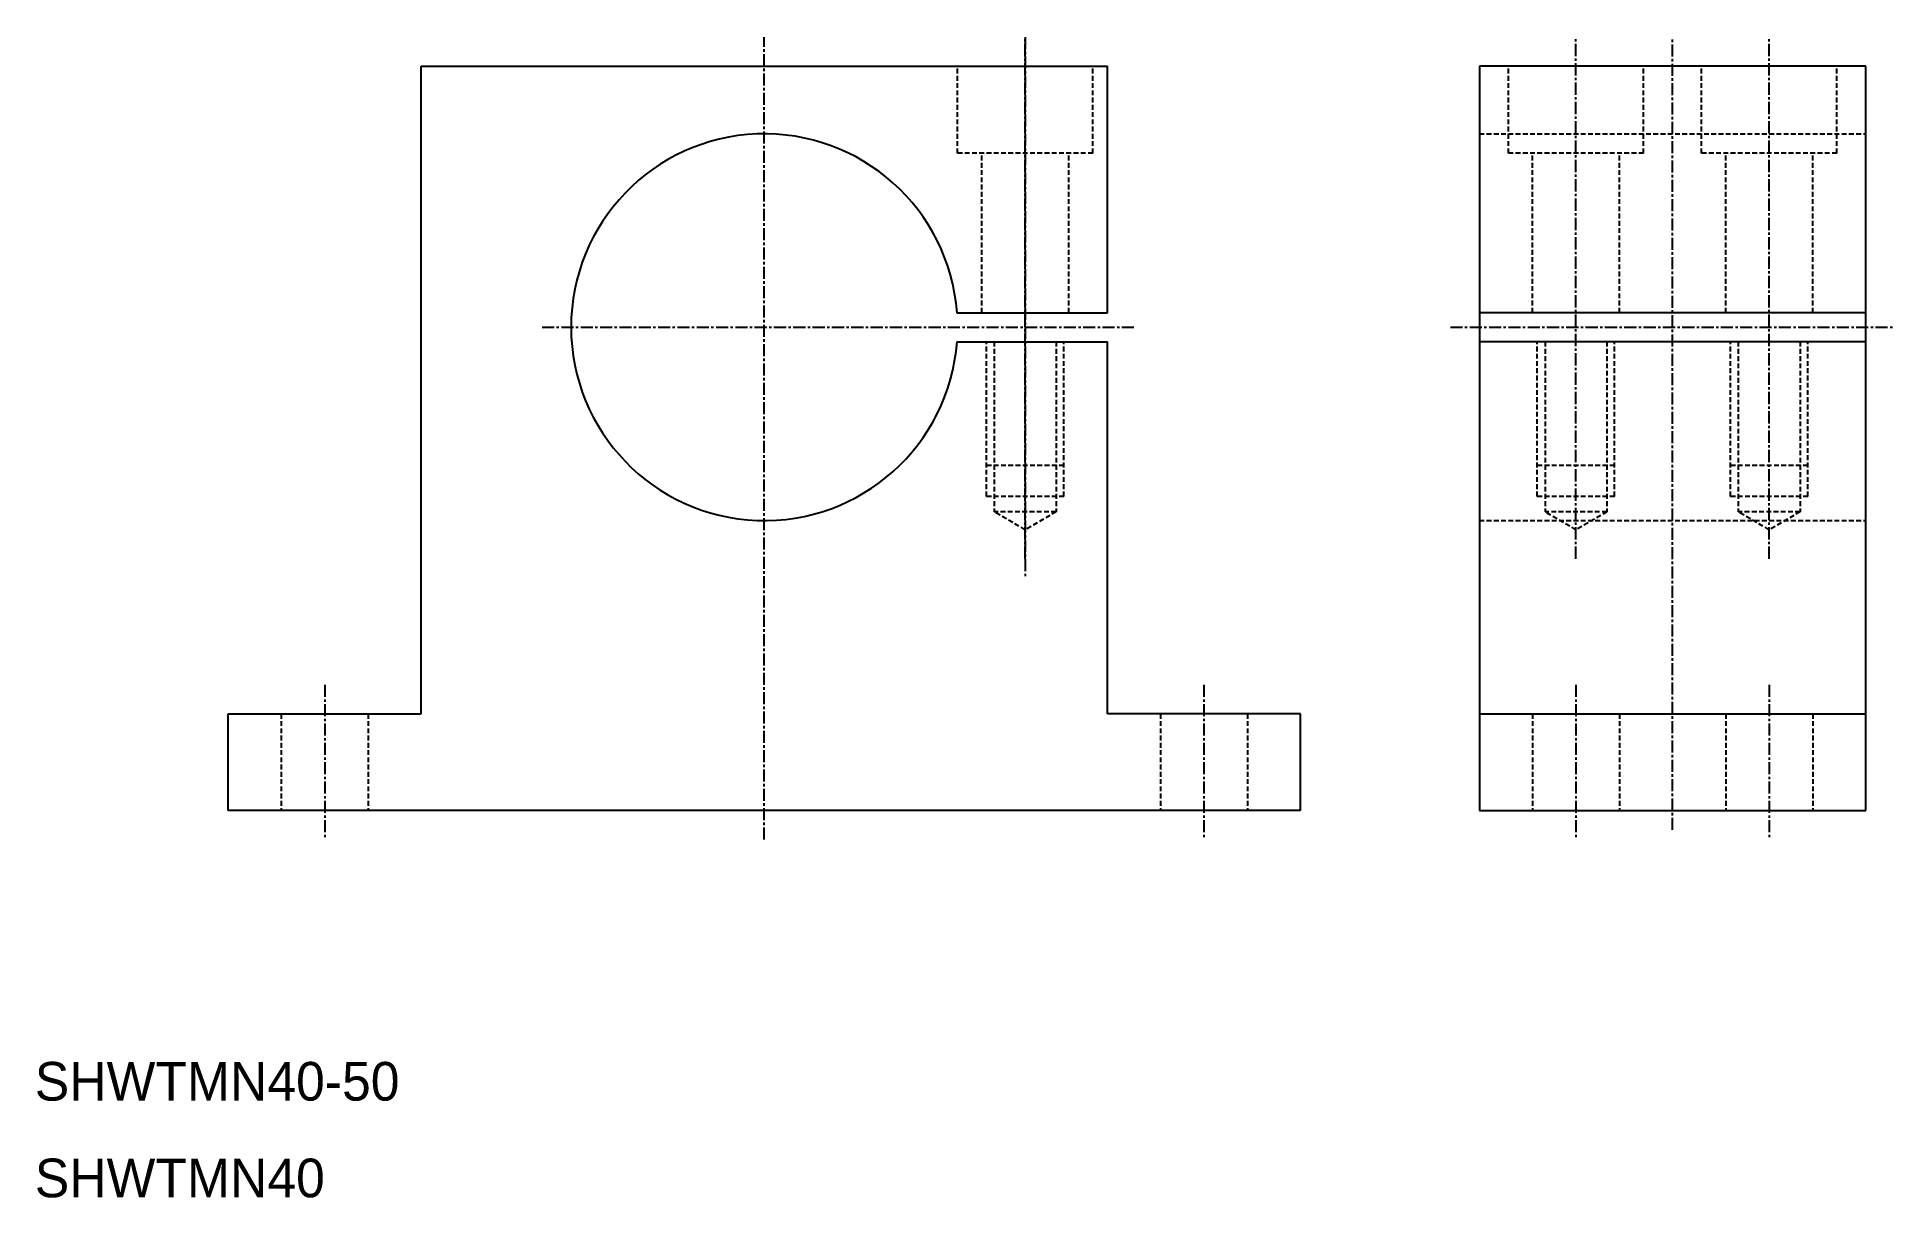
# Model space of a CAD drawing. Extents: x 10 to 202, y 10 to 130.
import ezdxf

# ---------------------------------------------------------------- set-up
doc = ezdxf.new("R2010")
doc.units = 0
doc.linetypes.add('CENTER', pattern=[2, 1.25, -0.25, 0.25, -0.25])
doc.linetypes.add('DASHED', pattern=[0.75, 0.5, -0.25])
doc.layers.get('0').update_dxf_attribs({"linetype": 'CONTINUOUS'})
doc.layers.add('CENTER', color=1, linetype='CENTER')

msp = doc.modelspace()

# ---------------------------------------------------------------- linework, layer by layer
at = {"color": 7, "linetype": 'CONTINUOUS'}
for p, q in [((50, 127), (85.5, 127)), ((50, 60), (50, 127)), ((85.5, 127), (121, 127)), ((121, 101.5), (121, 127)), ((199.5, 127), (159.5, 127)), ((159.5, 127), (159.5, 50)), ((199.5, 50), (199.5, 127)), ((105.44, 101.5), (121, 101.5)), ((199.5, 101.5), (159.5, 101.5)), ((105.44, 98.5), (121, 98.5)), ((121, 60), (121, 98.5)), ((199.5, 98.5), (159.5, 98.5)), ((30, 60), (50, 60)), ((30, 50), (30, 60)), ((141, 60), (121, 60)), ((141, 50), (141, 60)), ((159.5, 60), (199.5, 60)), ((141, 50), (30, 50)), ((159.5, 50), (199.5, 50))]:
    msp.add_line(p, q, dxfattribs=at)
at = {"color": 3, "linetype": 'DASHED'}
for p, q in [((105.5, 118), (105.5, 127)), ((119.5, 118), (119.5, 127)), ((162.5, 118), (162.5, 127)), ((176.5, 118), (176.5, 127)), ((182.5, 118), (182.5, 127)), ((196.5, 118), (196.5, 127)), ((159.5, 120), (199.5, 120)), ((119.5, 118), (105.5, 118)), ((108, 101.5), (108, 118)), ((117, 101.5), (117, 118)), ((176.5, 118), (162.5, 118)), ((165, 101.5), (165, 118)), ((174, 101.5), (174, 118)), ((196.5, 118), (182.5, 118)), ((185, 101.5), (185, 118)), ((194, 101.5), (194, 118)), ((108.5, 82.5), (108.5, 98.5)), ((109.3, 98.5), (109.3, 80.9)), ((115.7, 98.5), (115.7, 80.9)), ((116.5, 82.5), (116.5, 98.5)), ((165.5, 82.5), (165.5, 98.5)), ((166.3, 98.5), (166.3, 80.9)), ((172.7, 98.5), (172.7, 80.9)), ((173.5, 82.5), (173.5, 98.5)), ((185.5, 82.5), (185.5, 98.5)), ((186.3, 98.5), (186.3, 80.9)), ((192.7, 98.5), (192.7, 80.9)), ((193.5, 82.5), (193.5, 98.5)), ((116.5, 85.7), (108.5, 85.7)), ((173.5, 85.7), (165.5, 85.7)), ((193.5, 85.7), (185.5, 85.7)), ((116.5, 82.5), (108.5, 82.5)), ((112.5, 79.05), (109.3, 80.9)), ((115.7, 80.9), (109.3, 80.9)), ((115.7, 80.9), (112.5, 79.05)), ((173.5, 82.5), (165.5, 82.5)), ((172.7, 80.9), (166.3, 80.9)), ((169.5, 79.05), (166.3, 80.9)), ((172.7, 80.9), (169.5, 79.05)), ((193.5, 82.5), (185.5, 82.5)), ((189.5, 79.05), (186.3, 80.9)), ((192.7, 80.9), (186.3, 80.9)), ((192.7, 80.9), (189.5, 79.05)), ((159.5, 80), (199.5, 80)), ((35.5, 60), (35.5, 50)), ((44.5, 60), (44.5, 50)), ((126.5, 60), (126.5, 50)), ((135.5, 60), (135.5, 50)), ((165, 60), (165, 50)), ((174, 60), (174, 50)), ((185, 60), (185, 50)), ((194, 60), (194, 50))]:
    msp.add_line(p, q, dxfattribs=at)
at = {"color": 7, "linetype": 'CONTINUOUS'}
msp.add_arc((85.5, 100), 20, 4.3012, 355.6988, dxfattribs=at)
at = {"layer": 'CENTER', "color": 1, "linetype": 'CENTER'}
for p, q in [((85.5, 47), (85.5, 130)), ((112.5, 130), (112.5, 74)), ((112.5, 76.05), (112.5, 130)), ((169.5, 76.05), (169.5, 130)), ((179.5, 48), (179.5, 130)), ((189.5, 76.05), (189.5, 130)), ((62.5, 100), (124, 100)), ((156.5, 100), (202.5, 100)), ((40, 63), (40, 47)), ((131, 63), (131, 47)), ((169.5, 63), (169.5, 47)), ((189.5, 63), (189.5, 47))]:
    msp.add_line(p, q, dxfattribs=at)

# ---------------------------------------------------------------- texts
at = {"color": 7, "linetype": 'CONTINUOUS'}
for s, p in [('SHWTMN40-50', (10, 20)), ('SHWTMN40', (10, 10))]:
    msp.add_text(s, height=4, dxfattribs=at).set_placement(p)

doc.saveas('drawing.dxf')
